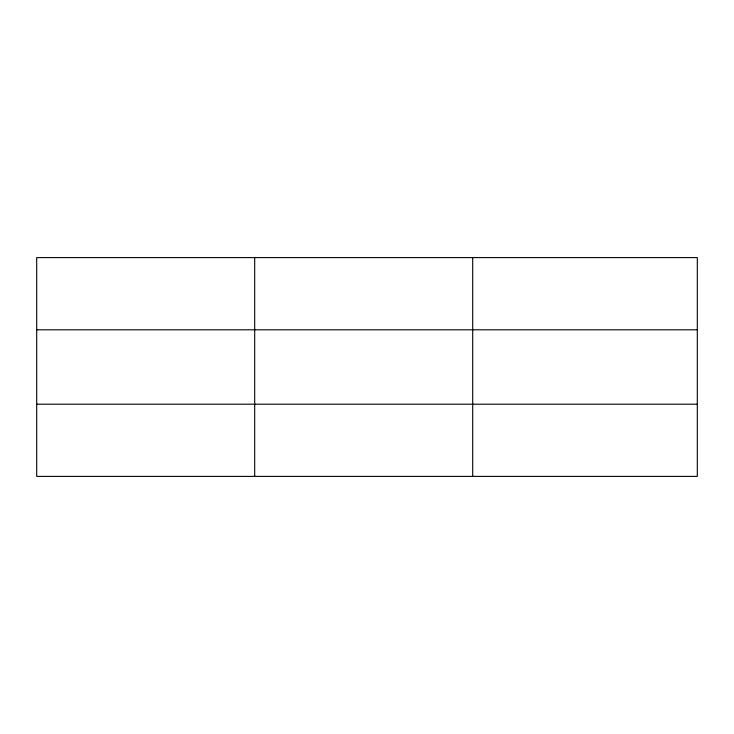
<?xml version="1.0" encoding="UTF-8"?>
<svg xmlns="http://www.w3.org/2000/svg" width="734" height="734" viewBox="0 0 734 734"><rect width="100%" height="100%" fill="white"/><g stroke="black" fill="none" stroke-linecap="round" stroke-linejoin="round"><path stroke-width="1.1" d="M254.698 257.606L254.698 476.394M472.696 257.606L472.696 476.394M697.3 329.805L697.3 257.606L36.7 257.606L36.7 476.394L697.3 476.394L697.3 329.805L36.7 329.805M36.7 404.195L697.3 404.195"/></g></svg>
